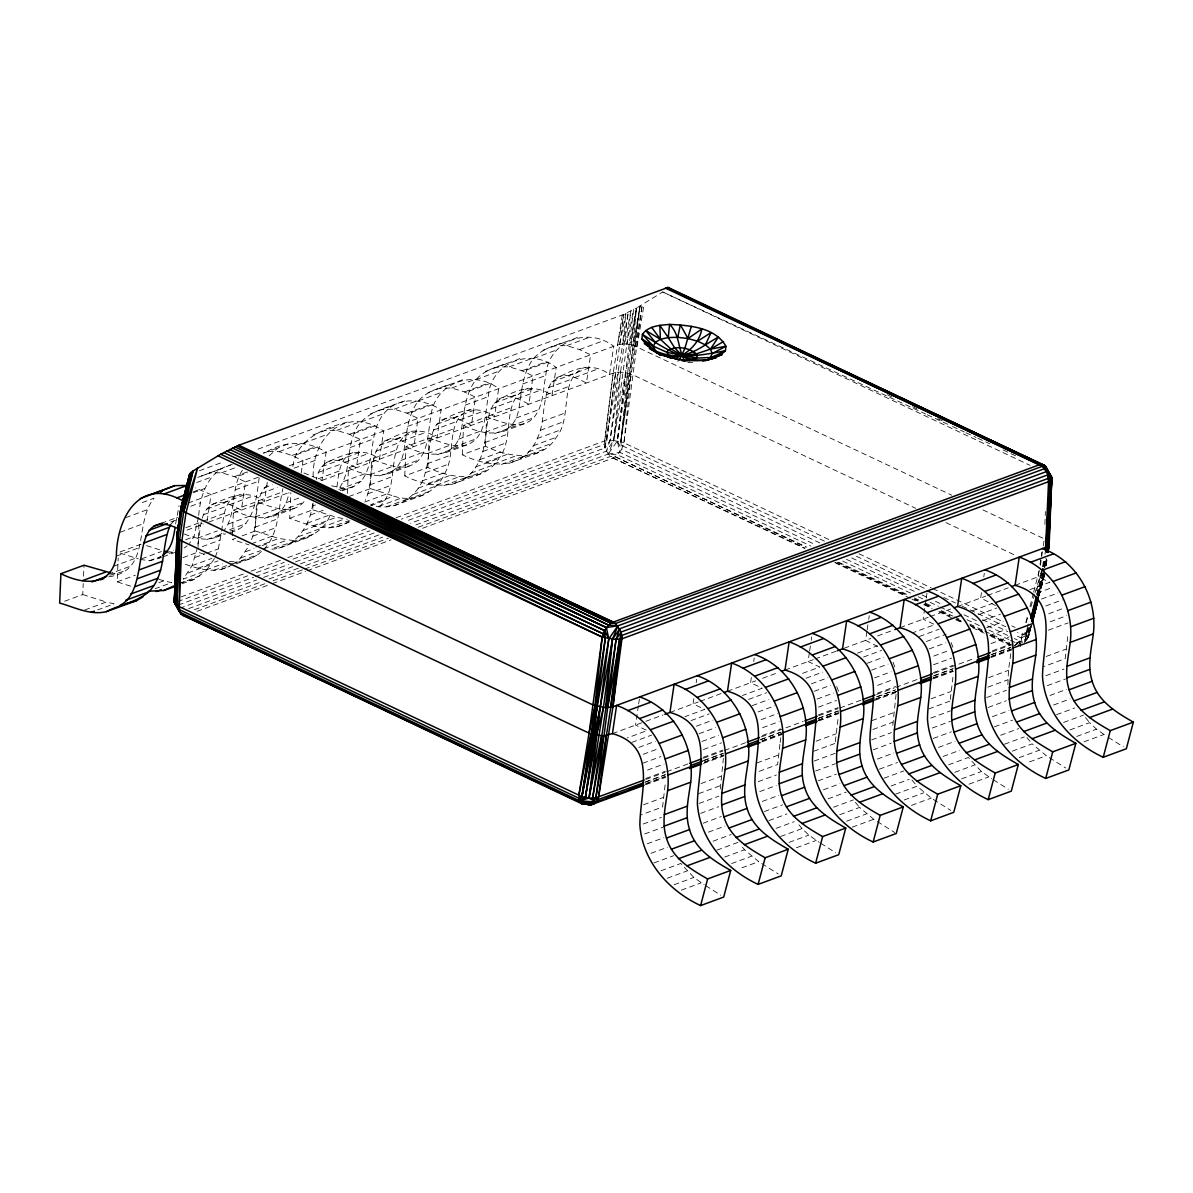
<?xml version="1.0" encoding="UTF-8"?>
<svg xmlns="http://www.w3.org/2000/svg" width="1193" height="1193" viewBox="0 0 1193 1193"><rect width="100%" height="100%" fill="white"/><g stroke="black" fill="none" stroke-linecap="round" stroke-linejoin="round"><path stroke-width="0.75" stroke-dasharray="5 3.75" d="M1044.874 524.309L1045.381 511.543M64.601 601.242L82.749 594.546L83.212 583.556M83.525 576.219L84.002 565.214M130.604 586.151L117.168 581.871L118.182 558.041M198.023 546.677L199.037 522.832L202.363 523.891M232.367 535.836L233.455 510.157L256.555 501.656C271.527 507.085 294.149 516.823 305.423 499.703M242.104 535.851L255.302 530.989L256.555 501.656M349.892 520.685C331.818 534.464 308.45 525.024 289.72 518.314L290.824 492.649M289.72 518.314L312.82 509.814L313.133 502.477M347.402 493.455L348.505 467.79L371.59 459.275C386.323 464.002 405.605 473.725 418.668 460.036C428.705 448.389 427.884 432.09 430.762 417.848C432.805 384.012 472.696 368.294 498.659 388.679L494.499 416.864C476.275 402.563 453.251 412.659 436.787 424.32C427.333 438.487 430.33 456.889 425.275 472.682C419.936 496.213 394.301 513.452 370.755 504.624L393.854 496.109C414.105 503.521 437.369 492.053 445.332 472.353C456.427 452.654 445.004 418.832 470.266 409.512M348.893 496.527L370.352 488.623L371.59 459.275M404.77 475.947L406.023 446.6L429.122 438.099C443.856 442.812 463.123 452.535 476.186 438.845C486.222 427.198 485.402 410.899 488.28 396.658C490.323 362.821 530.214 347.103 556.177 367.489L552.016 395.673C533.793 381.387 510.768 391.468 494.305 403.13C483.523 419.906 488.489 441.902 479.75 459.678C466.165 491.814 431.538 489.041 404.77 475.947L427.869 467.432C450.253 478.527 483.702 483.761 498.793 458.47C515.749 438.085 500.106 399.387 527.783 388.336M427.869 467.432L429.122 438.099M462.287 454.757L463.54 425.409L486.64 416.909C501.373 421.621 520.64 431.359 533.703 417.669C543.74 406.008 542.919 389.723 545.798 375.467C547.841 341.645 587.731 325.913 613.694 346.298L609.534 374.498C591.31 360.197 568.286 370.292 551.822 381.939C541.04 398.73 546.006 420.711 537.268 438.487C523.682 470.624 489.055 467.85 462.287 454.757L485.387 446.242C507.771 457.351 541.219 462.571 556.311 437.279C573.281 416.909 557.623 378.196 585.301 367.146M485.387 446.242L486.64 416.909M1020.611 646.651L1021.223 637.957L1023.519 631.41L1028.366 636.331L1025.249 641.402L1028.217 637.778L1031.393 625.49M665.097 784.934L662.592 806.945L641.148 814.849M720.244 789.02L723.376 758.375M779.894 744.343L777.627 764.564L757.838 771.856M835.279 741.807L838.172 717.798M892.796 725.463L896.197 693.029M950.314 699.426L952.953 677.206M1007.906 684.722L1008.458 670.332L1010.978 652.437M1067.735 636.63L1065.23 658.64L1043.786 666.544M422.576 528.26L613.142 458.067L617.72 454.906L621.642 449.358L620.822 441.828L633.021 345.195L636.466 308.107L662.726 291.987L925.589 414.001M824.512 541.204L623.044 446.122L620.822 441.828L627.607 373.066L636.466 308.107L622.269 314.982L255.272 450.164M415.895 524.905L608.221 454.071L613.664 440.605L620.569 372.156L628.219 312.387L604.97 447.912L608.221 454.071L613.142 458.067L804.544 548.407M828.777 539.49L623.939 442.827L631.142 374.125L642.237 304.797L623.939 442.827L621.642 449.358L819.755 542.875M289.243 465.807L617.348 344.956L622.627 344.002L625.863 313.476L619.734 344.33L604.97 447.912L405.65 521.311M396.136 517.732L604.18 441.097L613.664 440.605L625.55 372.648L633.632 309.643L626.877 344.076L613.664 440.605L606.327 451.163L410.511 523.295M622.269 314.982L613.187 373.155L604.24 444.467L604.97 447.912L610.1 440.441L620.569 372.156L626.012 372.723L632.931 374.87L915.627 508.293M625.55 372.648L617.318 441.082L619.823 452.356L814.58 544.276M635.302 345.94L640.044 306.094L633.021 345.195L951.76 495.199M624.729 343.972L626.877 344.076L630.843 311.09L624.729 343.972L622.627 344.002M620.569 372.156L618.466 372.186L610.1 440.441L606.327 451.163M613.664 440.605L620.822 441.828L629.188 373.484L640.044 306.094L620.822 441.828L623.939 442.827M606.864 440.605L615.573 372.514L618.466 372.186M1044.591 567.54L1045.694 558.846M1045.829 564.393L1046.559 558.876M615.573 372.514L613.187 373.155L604.24 444.467L401.43 519.179M619.734 344.33L623.879 314.356L617.348 344.956M780.147 742.553L781.4 733.606M1046.231 560.024L1045.217 567.048L1046.544 558.354M1046.082 565.452L1046.872 559.949M1044.397 566.064L1045.172 560.77M1046.052 565.78L1047.081 558.771L1046.007 565.914M207.164 521.028L211.072 494.603L195.19 487.892M267.277 482.226L264.428 501.612C247.771 488.041 228.37 497.168 211.429 504.952C198.53 513.78 200.946 531.631 197.725 544.962M301.188 473.069L303.007 460.737C291.003 454.801 276.895 448.18 263.474 453.042M303.932 472.965L321.946 480.421L326.107 452.236C307.824 440.262 285.41 440.769 266.71 451.789M638.404 705.719L635.541 725.09L647.173 730.593L627.384 737.885M638.658 703.959L639.448 698.666M693.834 698.621L693.058 703.915L704.69 709.403L684.901 716.695M696.175 682.769L696.697 679.249M751.351 677.445L750.576 682.724L762.208 688.212L742.419 695.504M753.693 661.578L754.215 658.059M809.391 652.735L808.093 661.533L819.74 667.036L799.936 674.328M809.659 650.96L810.957 642.162M811.225 640.402L811.732 636.868M866.923 631.544L865.611 640.358L880.3 647.799M867.177 629.785L868.474 620.971M868.743 619.212L869.265 615.692M925.992 599.781L923.128 619.167L934.775 624.655L913.331 632.558M926.26 598.021L927.036 592.742M981.436 592.697L980.661 597.976L995.335 605.433M983.778 576.83L984.3 573.311M1038.954 571.507L1038.178 576.801L1049.81 582.288L1030.006 589.581M1039.998 564.453L1041.042 557.414M1041.295 555.655L1041.817 552.12M1040.4 565.303L1042.995 547.676M1043.264 545.917L1044.307 538.878L982.048 509.486M1042.637 566.571L1043.428 561.277M1036.747 595.083L1042.861 568.405M1043.114 566.645L1043.905 561.351M1044.949 554.313L1045.456 550.778M1044.546 566.213L1045.59 559.159M627.607 373.066L617.318 441.082L608.221 454.071L617.72 454.906L810.793 546.021M620.822 441.828L631.142 374.125M108.846 576.771C151.794 570.761 133.377 523.593 154.001 498.242L139.149 503.714M175.61 523.921L179.054 505.832M198.426 517.24L193.997 536.656L189.493 543.426M198.709 515.406C200.245 494.305 209.118 469.431 232.277 464.465M215.247 557.101L218.289 548.914L221.361 532.898M221.644 531.109C223.568 517.911 223.926 498.092 240.181 494.26M242.477 470.131C230.1 488.146 237.362 513.333 223.911 530.751M259.179 477.901C256.227 499.211 254.243 529.409 227.177 533.182M251.499 539.504C259.343 521.669 252.215 496.929 268.947 483.776M263.742 549.466C279.401 533.196 278.044 509.083 282.89 488.623M313.177 476.693C312.163 436.444 346.194 405.143 383.624 431.046L379.463 459.23C362.806 445.66 343.405 454.787 326.464 462.586C320.693 466.403 317.547 472.801 316.324 479.452M307.197 523.235L330.282 514.72C321.171 539.892 292.031 540.235 271.318 549.183C295.387 548.392 310.97 524.771 312.76 502.581M336.948 486.968C338.588 474.143 339.662 455.458 355.231 451.893M404.845 400.908C386.1 408.289 361.986 411.988 354.067 433.521C346.537 451.67 350.951 473.875 338.051 489.726L361.136 481.226C376.556 461.706 367.608 432.805 384.071 413.494C398.328 395.629 423.694 398.85 441.142 409.855L436.981 438.055C418.758 423.754 395.733 433.849 379.255 445.511C368.697 461.751 373.424 483.046 365.326 500.404M378.777 507.085C402.578 487.415 382.953 442.916 412.748 430.703M462.362 379.732C447.658 386.547 429.719 388.083 418.489 400.818C407.559 414.91 406.768 433.253 403.995 450.164C399.282 481.092 371.083 479.034 348.505 467.79M519.88 358.541C505.176 365.356 487.236 366.892 476.007 379.628C465.076 393.72 464.286 412.077 461.512 428.973C456.8 459.916 428.6 457.844 406.023 446.6M577.397 337.351C562.693 344.18 544.754 345.702 533.539 358.452C522.594 372.529 521.803 390.886 519.03 407.782C514.317 438.726 486.118 436.653 463.54 425.409M1046.037 564.587L1046.872 559.174M1044.829 567.361L1046.261 558.458M637.092 346.686L644.175 303.604M626.877 344.076L629.725 344.449L636.466 308.107L626.012 372.723L617.318 441.082L621.642 449.358M1015.079 585.301L1041.817 575.458L1043.174 568.256M1043.517 566.466L1044.531 561.068M1018.464 645.875L1021.223 637.957L1027.591 634.721L1029.499 627.593M214.442 558.563L206.225 570.657L183.125 579.157L192.148 565.601L197.173 548.512L220.273 540.011M1029.798 628.279L1027.128 638.971L1011.246 644.846M1037.776 596.232L1043.696 574.489L1038.178 595.978M1031.02 625.684L1028.366 636.331L1026.472 639.209M1038.089 597.305L1044.725 570.686L1038.059 595.59M1029.425 627.488L1027.591 634.721L1022.625 634.706L1017.584 632.335M1037.642 595.009L1044.024 569.732M1022.625 634.706L1025.95 633.036L1028.232 624.043M1030.946 627.086L1028.217 637.778L1031.155 625.55M1038.7 596.768L1044.621 573.594M1025.831 622.478L1027.68 615.32M1029.991 606.387L1033.213 593.875M1033.675 592.086L1040.132 567.063M1024.265 642.609L1028.455 627.205M1038.581 596.783L1044.964 572.968M1039.118 595.62L1045.023 572.789L1039.014 595.739M1038.432 595.769L1044.084 574.176M1031.14 625.743L1028.366 636.331L1021.223 637.957L1014.512 634.78M1038.208 596.858L1044.218 574.057M1038.477 596.56L1043.681 577.129M1025.234 639.687L1028.605 627.429M1037.791 594.144L1043.1 574.862L1041.817 575.458M347.327 422.098C323.124 428.466 294.88 439.77 292.628 468.73L315.727 460.215M1025.95 633.036L1027.456 627.757M1037 594.353L1043.532 571.492M233.455 510.157C256.048 521.401 284.247 523.473 288.945 492.53M1026.144 622.657L1028.247 615.648M1030.856 606.879L1034.525 594.621M1035.047 592.861L1042.384 568.33L1035.986 593.488L1052.599 587.418M261.416 551.494L257.942 554.551L234.842 563.051L240.643 557.966L248.86 545.887M170.554 524.622L176.996 517.628M1015.034 645.443L1019.418 640.939L1014.378 638.568M181.918 583.809L193.922 579.544L206.225 570.657M269.036 455.875L278.476 447.658L289.81 443.289M1013.871 646.144L1017.301 643.489L1018.151 647.516M140.028 559.413L149.379 560.725L158.102 558.622L161.055 556.49M184.154 547.99L187.107 545.857M184.244 534.002C196.577 538.953 212.578 543.262 223.002 532.108M342.212 490.815L353.769 486.565L361.136 481.226M677.669 361.24L679.548 360.047M232.247 564.572C217.32 574.683 198.485 569.21 183.081 563.364M236.139 563.842L251.455 558.354L257.942 554.551M230.637 465.076L197.859 477.349L220.959 468.834M211.429 504.952C221.391 499.062 232.277 505.698 241.329 510.112L245.49 481.927L234.38 476.678L221.644 472.756L209.178 472.98M326.464 462.586C336.426 456.68 347.327 463.316 356.364 467.745L360.525 439.546L349.415 434.312L336.68 430.375L324.228 430.613M383.982 441.395C393.944 435.505 404.845 442.126 413.882 446.555L418.042 418.37L406.932 413.121L394.197 409.199L381.745 409.423M441.499 420.204C451.461 414.314 462.362 420.95 471.399 425.364L475.56 397.18L464.465 391.945L451.715 388.008L439.263 388.232M499.017 399.029C508.979 393.123 519.88 399.759 528.917 404.188L533.077 375.989L521.982 370.755L509.232 366.818L496.78 367.041M556.534 377.838C566.511 371.933 577.397 378.569 586.434 382.998L590.595 354.813L579.5 349.564L566.75 345.642L554.298 345.866M199.35 470.758L223.807 461.751M263.623 453.116L278.476 447.658M312.894 434.983L335.994 426.468M370.412 413.792L393.511 405.277M427.929 392.601L451.029 384.101M485.447 371.411L508.546 362.911M542.964 350.235L566.064 341.72M221.644 472.756L236.482 467.283M279.162 451.565L302.261 443.065M336.68 430.375L359.779 421.875M394.197 409.199L417.296 400.684M451.715 388.008L474.814 379.493M509.232 366.818L532.332 358.318M566.75 345.642L589.849 337.127M196.666 482.524L211.519 477.051M303.454 443.185L326.554 434.684M360.972 422.009L384.071 413.494M418.489 400.818L441.589 392.318M476.007 379.628L499.106 371.127M533.539 358.452L556.624 349.937M193.355 491.799L199.962 489.369M234.38 476.678L247.577 471.817M291.897 455.502L314.997 446.987M349.415 434.312L372.514 425.797M406.932 413.121L430.032 404.621M464.465 391.945L487.564 383.43M521.982 370.755L545.082 362.24M579.5 349.564L602.599 341.064M125.638 517.658L147.082 509.754M193.057 492.813L204.599 488.563M239.032 475.888L247.279 472.846M296.55 454.697L319.649 446.197M354.067 433.521L377.167 425.006M411.585 412.331L434.684 403.816M469.103 391.14L492.202 382.64M526.62 369.949L549.719 361.449M187.972 503.118L258.687 477.066M120.075 532.287L143.175 523.772M190.791 506.235L200.692 502.596M235.11 489.905L258.21 481.405M350.146 447.539L373.245 439.039M407.663 426.348L430.762 417.848M465.181 405.173L488.28 396.658M522.698 383.982L545.798 375.467M161.219 523.354L177.712 517.27M170.748 522.027L177.339 519.596M223.315 502.656L246.414 494.156M338.35 460.289L361.449 451.774M395.867 439.099L418.967 430.598M453.4 417.908L476.484 409.408M510.917 396.732L534.017 388.217M568.435 375.541L591.534 367.026M206.702 509.068L229.802 500.553M264.22 487.877L272.466 484.835M321.737 466.687L344.837 458.187M379.255 445.511L402.354 436.996M436.787 424.32L459.872 415.805M494.305 403.13L517.404 394.629M551.822 381.939L574.922 373.439M229.682 504.624L252.782 496.109M344.717 462.258L367.817 453.743M402.25 441.067L425.349 432.552M459.767 419.876L482.867 411.376M517.285 398.686L540.384 390.186M574.802 377.51L597.902 368.995M203.242 514.824L226.342 506.309M260.76 493.634L277.268 487.549M318.292 472.443L341.392 463.943M375.81 451.252L398.909 442.752M433.327 430.076L456.427 421.561M490.845 408.886L513.944 400.386M548.362 387.695L571.462 379.195M120.075 551.927L141.52 544.023M185.84 527.694L199.037 522.832M202.944 521.222L224.388 513.318M258.806 500.642L281.906 492.142M317.979 478.855L339.423 470.952M373.841 458.276L396.941 449.761M431.374 437.085L454.458 428.585M488.891 415.895L511.991 407.395M546.409 394.719L569.508 386.204M116.392 556.087L139.492 547.587M187.107 530.08L203.6 524.01M208.626 522.161L290.242 492.098M321.946 480.421L613.187 373.155M113.38 566.347L136.479 557.832M185.75 539.698L193.997 536.656M228.43 523.981L251.514 515.465M285.947 502.79L299.145 497.928M343.465 481.599L366.564 473.099M400.982 460.423L424.082 451.908M458.5 439.233L481.599 430.718M516.017 418.042L539.117 409.542M141.669 558.801L161.473 551.509M197.546 538.237L217.335 530.945M255.063 517.046L278.163 508.531M370.098 474.665L393.198 466.165M427.616 453.489L450.715 444.974M485.133 432.298L508.233 423.798M107.967 574.474L131.066 565.974M165.484 553.298L173.731 550.256M229.608 529.677L246.101 523.593M280.519 510.917L303.618 502.417M395.569 468.551L418.668 460.036M453.086 447.36L476.186 438.845M510.604 426.169L533.703 417.669M110.01 575.22L123.684 571.298M149.379 560.725L160.936 556.475M169.182 553.433L172.478 552.225L169.361 551.777M206.896 539.534L223.404 533.465M264.414 518.359L287.513 509.843M340.094 490.487L353.769 486.565M379.463 475.977L402.563 467.477M436.981 454.801L460.08 446.286M494.499 433.611L517.598 425.096M158.102 558.622L161.413 557.414M163.053 556.803L174.61 552.553M215.635 537.446L225.522 533.793M273.152 516.256L296.252 507.741M388.187 473.875L411.287 465.374M445.705 452.699L468.804 444.184M503.222 431.508L526.322 423.008M254.691 527.336L277.79 518.821M312.208 506.145L315.504 504.922M369.726 484.954L392.825 476.454M427.243 463.764L450.343 455.264M484.761 442.588L507.86 434.073M542.278 421.397L565.378 412.897M117.168 581.871L135.316 575.19M182.932 557.653L197.784 552.18L204.51 554.327M235.513 538.282L232.203 539.504L249.009 544.858M195.19 557.414L205.092 553.776M206.747 553.164L218.289 548.914M252.722 536.239L275.807 527.724M310.24 515.048L325.078 509.575M367.757 493.857L390.857 485.357M425.275 472.682L448.374 464.166M482.792 451.491L505.892 442.976M540.31 430.3L563.409 421.8M192.148 565.601L211.951 558.309M251.32 543.814L272.765 535.911M364.715 502.044L387.814 493.544M422.233 480.868L445.332 472.353M479.75 459.678L502.849 451.163M537.268 438.487L560.367 429.987M84.807 609.951L106.266 602.047L114.11 603.852L97.617 609.921M158.833 582.676L163.784 580.857L171.628 582.661L155.135 588.731M198.202 568.181L218.006 560.889M255.72 546.99L278.819 538.49L294.417 540.668M313.237 525.8L336.337 517.3L347.297 519.253M428.287 483.433L451.372 474.933M485.805 462.243L508.904 453.743M188.106 572.908L211.206 564.393M245.624 551.718L253.87 548.676M262.117 545.633L268.723 543.203M303.141 530.527L326.241 522.027M370.561 505.698L383.758 500.836M418.176 488.161L441.276 479.646M475.694 466.97L498.793 458.47M533.211 445.779L556.311 437.279M206.061 569.986L222.554 563.901M263.578 548.795L286.678 540.28M321.096 527.604L344.195 519.104M378.613 506.429L401.713 497.913M436.131 485.238L459.23 476.723M493.648 464.047L516.748 455.547M240.643 557.966L260.447 550.674M298.161 536.79L321.26 528.275M413.196 494.409L436.295 485.909M470.728 473.233L493.813 464.718M528.245 452.043L551.345 443.528M213.801 570.358L228.653 564.885M230.294 564.289L251.455 558.354M328.836 527.992L348.639 520.7M386.353 506.801L409.453 498.301M443.885 485.611L466.97 477.111M501.403 464.435L524.502 455.92M178.98 583.631L200.424 575.727M292.36 541.876L315.459 533.36M407.409 499.494L430.509 490.994M464.927 478.304L488.026 469.803M522.445 457.128L545.544 448.613M221.287 569.315L229.533 566.272M278.804 548.124L308.972 537.163M336.322 526.948L351.174 521.475M393.839 505.757L424.007 494.797M451.357 484.567L481.525 473.606M508.889 463.391L539.042 452.43M181.082 596.932L244.028 573.758M251.022 571.179L280.743 560.233M287.737 557.653L366.415 528.678M177.638 601.6L247.577 575.846M256.316 572.625L284.292 562.321M293.031 559.099L369.964 530.766M178.368 605.03L253.542 577.337M255.302 576.696L288.512 564.468M295.506 561.888L374.184 532.913M179.725 608.296L256.644 579.962M263.638 577.397L293.374 566.436M300.368 563.871L379.031 534.882M188.613 608.624L262.042 581.573M269.036 578.993L298.757 568.047M305.751 565.482L382.685 537.148M194.429 609.683L266.114 583.288M273.108 580.708L302.828 569.762M304.573 569.106L388.5 538.207M418.221 527.261L610.548 456.412L615.439 456.844L806.841 547.184M197.039 611.338L270.468 584.287M272.213 583.645L305.438 571.417M307.183 570.761L391.095 539.862M612.441 733.606L644.145 721.929M645.86 721.288L663.069 714.95M669.959 712.415L698.218 702.006M699.948 701.38L722.317 693.133M727.476 691.239L755.736 680.83M762.625 678.295L778.119 672.584M784.994 670.048L813.253 659.64M814.983 658.998L837.352 650.767M844.167 648.246L870.786 638.449M877.66 635.914L893.154 630.217M900.044 627.667L928.303 617.258M930.018 616.632L950.672 609.026M957.561 606.491L985.821 596.082M987.536 595.441L1008.189 587.836M857.454 653.138L877.258 645.845M972.489 610.771L992.293 603.479M631.813 742.404L651.617 735.112M690.986 720.602L709.134 713.921M748.503 699.426L766.652 692.73M806.021 678.235L822.514 672.166M863.538 657.045L881.687 650.364M919.4 636.466L939.204 629.173M978.573 614.678L996.722 607.998M638.851 747.385L655.345 741.315M696.369 726.209L712.862 720.125M752.231 705.63L768.739 699.545M811.404 683.828L827.897 677.758M867.266 663.248L883.774 657.179M926.439 641.461L946.243 634.169M982.316 620.882L1000.465 614.201M1041.474 599.08L1057.982 593.01M643.176 754.289L658.014 748.816M699.038 733.71L715.532 727.626M758.211 711.908L774.704 705.838M814.073 691.344L830.582 685.259M871.591 670.153L888.099 664.069M929.123 648.962L945.617 642.893M986.641 627.772L1003.134 621.702M1045.799 605.984L1062.307 599.9M642.833 763.237L660.982 756.556M702.006 741.449L718.514 735.365M761.179 719.647L777.672 713.578M817.041 699.068L833.549 692.999M874.573 677.892L891.067 671.808M933.731 656.09L948.584 650.617M989.608 635.511L1006.102 629.442M1048.781 613.724L1063.619 608.251M647.56 770.081L664.054 763.997M703.423 749.502L721.571 742.821M762.595 727.7L779.089 721.631M818.458 707.121L836.606 700.44M877.63 685.334L892.483 679.861M933.508 664.755L951.656 658.074M991.025 643.564L1009.174 636.883M1050.198 621.777L1066.691 615.692M645.667 778.507L665.47 771.215M703.199 757.331L722.988 750.039M762.357 735.529L780.505 728.848M818.234 714.95L838.023 707.658M877.407 693.163L895.555 686.482M933.269 672.584L953.073 665.291M992.442 650.781L1008.935 644.712M1048.304 630.202L1068.108 622.91M645.831 779.432L665.068 772.348M666.812 771.707L687.794 763.982M703.527 758.181L722.764 751.098M724.509 750.457L745.491 742.732M761.223 736.931L803.187 721.467M818.92 715.681L838.157 708.597M839.902 707.956L860.884 700.216M876.616 694.43L894.109 687.988M895.854 687.347L918.58 678.966M934.313 673.18L974.532 658.357M992.009 651.93L1009.502 645.488M645.577 781.892L664.799 774.809M703.274 760.642L722.496 753.558M760.97 739.392L780.192 732.308M818.666 718.141L837.889 711.058M876.363 696.891L895.585 689.808M934.059 675.641L953.282 668.557M991.756 654.39L1010.978 647.307M644.861 782.354L665.843 774.63M704.317 760.463L723.54 753.38M760.254 739.854L781.236 732.129M817.951 718.604L838.933 710.879M877.407 696.712L894.884 690.27M933.344 676.103L952.581 669.019M991.04 654.853L1010.277 647.769M646.561 783.398L665.783 776.315M704.258 762.148L723.48 755.065M761.954 740.898L781.176 733.814M817.906 720.289L838.873 712.564M875.602 699.038L896.569 691.314M933.284 677.788L952.521 670.705M990.98 656.538L1013.722 648.172M645.04 784.084L664.277 777.001M704.481 762.193L723.719 755.109M762.178 740.942L781.415 733.859M818.13 720.333L837.367 713.25M875.826 699.083L896.808 691.358M933.522 677.833L952.76 670.749M991.219 656.582L1010.456 649.499M645.741 784.681L665.694 777.389M703.438 763.431L723.39 756.138M761.85 741.971L782.116 734.456M818.83 720.93L838.768 713.623M874.782 700.321L896.465 692.372M933.194 678.862L953.461 671.346M990.891 657.597L1011.858 649.872M643.534 804.753L663.338 797.461M701.052 783.562L720.855 776.27M756.929 762.983L778.373 755.08M816.101 741.196L835.89 733.904M871.964 720.617L893.408 712.713M931.136 698.815L950.94 691.522M988.654 677.639L1008.458 670.332M1046.172 656.448L1065.975 649.156M698.666 793.658L720.11 785.755M813.701 751.277L835.16 743.388M872.873 729.49L892.677 722.197M928.736 708.91L950.195 701.007M987.908 687.123L1007.712 679.831M643.176 824.035L661.325 817.354M699.053 803.456L718.857 796.163M758.226 781.669L776.375 774.988M814.088 761.089L835.532 753.186M871.606 739.899L891.41 732.606M930.779 718.111L950.582 710.819M986.656 697.532L1006.445 690.24M1045.814 675.73L1063.962 669.049M644.697 833.967L662.846 827.271M700.559 813.387L718.708 806.692M759.732 791.585L776.225 785.516M815.594 771.006L835.398 763.714M873.127 749.83L891.275 743.135M932.285 728.028L950.433 721.347M988.162 707.449L1006.31 700.768M1047.335 685.662L1065.483 678.966M647.292 843.794L663.785 837.71M703.169 823.215L721.318 816.534M762.327 801.413L778.835 795.343M818.204 780.833L836.353 774.153M877.377 759.046L893.87 752.977M933.239 738.467L951.388 731.786M992.412 716.68L1008.905 710.596M1049.929 695.489L1066.423 689.405M650.931 853.323L667.424 847.254M708.448 832.147L724.956 826.063M764.325 811.568L782.474 804.872M823.483 789.766L839.991 783.697M879.36 769.187L897.509 762.506M938.533 747.4L955.026 741.315M994.395 726.82L1012.544 720.14M1053.568 705.018L1070.061 698.949M653.883 862.986L673.687 855.694M713.056 841.184L731.205 834.504M768.918 820.605L787.067 813.924M828.091 798.818L846.24 792.137M883.953 778.239L903.757 770.946M943.126 756.437L959.619 750.367M1000.644 735.261L1018.792 728.565M1056.521 714.682L1074.669 707.986M660.997 870.741L680.8 863.449L693.864 877.466L704.183 884.729M716.874 850.162L738.318 842.258M776.032 828.374L794.18 821.679M833.549 807.184L853.353 799.892M891.082 785.993L909.23 779.312M948.599 764.802L968.388 757.51L981.451 771.543L991.786 778.79M1004.461 744.223L1024.265 736.931M1063.634 722.436L1083.438 715.144M667.215 878.257L687.019 870.965M724.733 857.066L744.536 849.774L758.703 861.644L738.899 868.936M780.61 836.487L802.054 828.583L808.899 835.1L819.218 842.347M839.768 814.7L859.571 807.407L873.738 819.263L894.765 832.55M895.645 794.12L917.089 786.217L931.256 798.087L950.776 810.42M954.818 772.318L974.606 765.026M1012.335 751.143L1032.124 743.85L1046.306 755.706L1026.502 762.998M1069.853 729.952L1089.656 722.66L1096.501 729.162L1106.821 736.424M674.06 884.759L693.864 877.466M731.577 863.568L751.381 856.276M789.095 842.392L808.899 835.1M846.612 821.202L866.416 813.909M904.13 800.011L923.934 792.719M961.662 778.835L981.451 771.543M1019.18 757.644L1038.969 750.352M1076.697 736.454L1096.501 729.162M681.382 890.127L701.186 882.835M796.432 847.746L816.221 840.454M852.294 827.167L873.738 819.263M911.467 805.379L931.256 798.087M968.984 784.189L988.788 776.897M1084.019 741.822L1103.823 734.53M193.922 579.544L179.382 583.034M229.995 531.034L238.734 528.931M608.221 454.071L619.823 452.356M687.869 362.493L692.656 362.374M229.145 561.471L236.9 561.858M345.031 488.653L329.029 485.238M111.844 572.968L114.96 573.401M629.725 344.449L633.021 345.195M370.352 488.623L393.854 496.109M312.82 509.814L336.337 517.3M255.302 530.989L278.819 538.49M146.5 545.619L163.113 550.912M120.075 553.06L138.358 558.891M158.744 579.246L163.784 580.857M82.749 594.546L106.266 602.047M927.274 414.791L950.851 425.737M952.536 426.527L964.332 432M966.017 432.776L976.128 437.473M977.813 438.249L989.608 443.721M1003.089 449.985L1018.255 457.023M613.142 458.067L805.096 548.154M835.398 562.38L906.113 595.575M914.539 599.527L917.894 601.108M924.635 604.269L931.375 607.431M939.786 611.383L949.896 616.125M956.622 619.271L961.677 621.642M970.103 625.594L983.569 631.917M990.309 635.079L1012.186 645.353L990.339 634.959M662.726 291.987L1030.021 465.345M945.915 522.594L1014.9 555.148M858.99 553.761L931.181 587.836M932.866 588.626L1003.373 621.911M1011.768 625.863L1015.139 627.458M856.41 556.266L925.246 588.745M943.723 597.469L955.474 603.017M962.184 606.193L1005.833 626.787M851.653 557.921L920.489 590.416M982.614 619.734L1007.802 631.619M846.478 559.323L915.314 591.817M922.04 594.979L928.75 598.155M935.476 601.332L940.502 603.703M964.004 614.798L977.44 621.135M987.521 625.893L1007.667 635.392M842.69 561.083L911.541 593.577M918.252 596.739L923.293 599.11M930.003 602.286L938.399 606.253M940.069 607.043L955.19 614.171M966.941 619.719L982.048 626.847M988.758 630.023L1008.905 639.523M1010.59 640.328L1017.301 643.489M838.739 562.231L907.575 594.725M914.3 597.887L919.326 600.273M926.051 603.434L932.762 606.611M941.158 610.577L952.909 616.125M954.594 616.915L959.619 619.286M969.7 624.043L983.136 630.381M984.807 631.172L1009.994 643.057M834.757 562.664L910.319 598.319M911.989 599.125L915.344 600.705M923.74 604.672L932.136 608.624M938.861 611.8L953.968 618.928M955.653 619.719L962.363 622.895M972.429 627.652L984.195 633.185M990.906 636.361L1012.723 646.666M887.473 394.794L892.498 397.18M912.645 406.724L917.671 409.11M937.817 418.654L942.858 421.04M615.439 456.844L805.409 547.11M837.352 562.276L906.277 595.024M914.688 599.02L918.043 600.616M924.769 603.807L931.494 607.013M941.59 611.8L949.986 615.797M956.711 618.988L961.752 621.389M970.163 625.386L983.614 631.768M1108.327 737.378L1123.329 746.863M1049.303 757.615L1065.811 768.053M993.292 779.745L1008.294 789.229M820.724 843.302L835.741 852.786M761.701 863.538L778.224 873.977M705.689 885.668L720.706 895.168M1085.511 717.649L1089.656 722.66M1026.949 737.587L1032.124 743.85M911.914 779.954L917.089 786.217M855.426 802.397L859.571 807.407M798.937 824.825L802.054 828.583M742.464 847.269L744.536 849.774M951.164 642.609L953.535 648.798M893.05 662.249L895.421 668.438M836.711 686.527L838.5 691.179M1019.418 640.939L1020.313 645.234M1021.223 637.957L1022.684 644.981M1029.887 628.219L1027.128 638.971L1029.962 628.174"/><path stroke-width="1.5" d="M238.839 445.243L615.603 623.492L621.165 632.007L621.956 638.807L612.963 706.763L598.632 796.82C597.887 802.576 591.474 806.692 586.121 803.799L582.02 803.828L180.874 614.037L179.233 609.578L179.591 539.773L183.767 511.573L193.057 470.952L220.72 454.22L238.839 445.243L668.08 287.424L1045.262 465.866L1051.823 477.483L1048.11 551.777M643.996 785.337L591.549 804.649L582.02 803.828L579.38 800.712L578.859 795.209L589.044 733.218L602.197 637.077L604.508 630.545L610.697 623.059L1039.595 464.703L1041.787 464.271L1045.262 465.866L1051.048 475.947L1049.348 474.516M218.051 455.786L602.197 637.077L616.05 639.463L621.956 638.807L1048.558 481.689L1051.659 479.019L1044.516 468.7L1045.262 465.866L666.484 287.752L1042.205 466.359L1051.823 477.483L1047.499 551.255L1048.886 542.502L1049.139 544.769L1045.978 547.259L612.963 706.763L605.567 707.747L593.204 705.033L183.767 511.573L182.111 510.172L193.057 470.952L190.761 472.622L182.111 510.172L177.951 538.371L176.788 605.388L179.785 612.113L579.38 800.712L594.01 803.784L580.454 802.621L591.549 804.649L582.02 803.828M612.441 733.606C657.85 746.46 640.03 791.451 639.88 825.258C642.565 861.346 668.662 890.768 700.604 905.576L723.704 897.061L730.712 870.443L707.613 878.943C690.672 869.265 672.211 858.095 666.469 838.082C661.384 822.544 665.53 806.364 667.603 790.705C671.987 755.065 651.095 717.396 616.602 705.421L612.441 733.606L603.509 735.917L590.833 733.963L181.843 541.025L177.951 538.371L177.011 535.135L181.112 507.114L190.761 472.622L181.411 509.217L182.111 510.172M730.712 870.443C713.772 860.75 695.31 849.595 689.569 829.567C684.484 814.044 688.629 797.849 690.702 782.19C695.087 746.55 674.194 708.896 639.702 696.906M669.959 712.415C715.368 725.269 697.547 770.26 697.398 804.067C700.097 840.17 726.194 869.578 758.122 884.386L781.221 875.871L788.23 849.252L765.131 857.767C748.19 848.074 729.728 836.919 723.987 816.892C718.902 801.353 723.062 785.173 725.12 769.515C729.505 733.874 708.612 696.205 674.12 684.23L669.959 712.415L664.799 714.324M788.23 849.252C771.289 839.574 752.828 828.404 747.086 808.377C742.001 792.853 746.147 776.658 748.22 761C752.604 725.359 731.712 687.705 697.219 675.715M727.476 691.239C772.885 704.079 755.065 749.085 754.915 782.876C757.615 818.98 783.712 848.402 815.639 863.195L838.739 854.695L845.748 828.061L822.648 836.576C805.722 826.883 787.246 815.729 781.519 795.701C776.419 780.177 780.58 763.982 782.638 748.324C787.022 712.683 766.13 675.029 731.637 663.04L727.476 691.239L724.032 692.507M845.748 828.061C828.807 818.383 810.345 807.229 804.619 787.201C799.519 771.662 803.679 755.482 805.737 739.824C810.122 704.183 789.229 666.514 754.737 654.539M784.994 670.048C830.403 682.903 812.582 727.894 812.448 761.701C815.132 797.789 841.229 827.211 873.157 842.004L896.256 833.504L903.28 806.886L880.18 815.386C863.24 805.707 844.763 794.538 839.037 774.511C833.937 758.987 838.097 742.792 840.155 727.148C844.54 691.493 823.647 653.839 789.155 641.849L784.994 670.048L781.549 671.316M903.28 806.886C886.339 797.192 867.863 786.038 862.136 766.01C857.036 750.486 861.197 734.291 863.255 718.633C867.639 682.992 846.747 645.324 812.254 633.349M842.512 648.858C887.92 661.712 870.1 706.703 869.965 740.51C872.65 776.598 898.747 806.021 930.674 820.829L953.774 812.314L960.797 785.695L937.698 794.21C920.757 784.517 902.281 773.362 896.554 753.335C891.454 737.796 895.615 721.616 897.673 705.958C902.057 670.317 881.18 632.648 846.687 620.673L842.512 648.858L837.352 650.767M960.797 785.695C943.857 776.017 925.38 764.847 919.654 744.82C914.554 729.296 918.714 713.101 920.772 697.443C925.157 661.802 904.264 624.148 869.772 612.158M900.044 627.667C945.438 640.522 927.617 685.528 927.483 719.319C930.167 755.423 956.264 784.83 988.207 799.638L1011.306 791.138L1018.315 764.504L995.216 773.019C978.275 763.326 959.798 752.172 954.072 732.144C948.972 716.62 953.132 700.425 955.19 684.767C959.59 649.126 938.697 611.472 904.205 599.482L900.044 627.667L894.869 629.576M1018.315 764.504C1001.374 754.826 982.898 743.657 977.171 723.644C972.071 708.105 976.232 691.925 978.29 676.267C982.674 640.611 961.797 602.957 927.304 590.982M957.561 606.491C1002.955 619.331 985.135 664.337 985 698.144C987.685 734.232 1013.782 763.654 1045.724 778.447L1068.824 769.947L1075.832 743.328L1052.733 751.829C1035.792 742.15 1017.316 730.981 1011.589 710.953C1006.504 695.43 1010.65 679.235 1012.708 663.576C1017.107 627.936 996.215 590.281 961.722 578.292L957.561 606.491L954.117 607.759M1075.832 743.328C1058.892 733.635 1040.415 722.481 1034.689 702.453C1029.589 686.914 1033.749 670.734 1035.807 655.076C1040.207 619.435 1019.314 581.766 984.821 569.792M1015.079 585.301C1060.473 598.155 1042.652 643.146 1042.518 676.953C1045.202 713.041 1071.299 742.464 1103.242 757.272L1126.341 748.757L1133.35 722.138L1110.251 730.638C1093.31 720.96 1074.833 709.805 1069.107 689.778C1064.022 674.239 1068.167 658.059 1070.24 642.401C1074.625 606.76 1053.732 569.091 1019.24 557.116L1015.079 585.301L1011.634 586.568M1133.35 722.138C1116.409 712.445 1097.933 701.29 1092.206 681.263C1087.121 665.739 1091.267 649.544 1093.325 633.886C1097.724 598.245 1076.832 560.591 1042.339 548.601M583.944 804.216L180.874 614.037L175.103 603.956L177.25 537.417L182.052 505.728M1049.244 531.407L1049.84 512.915M1050.437 494.424L1050.869 481.495L1050.407 490.517M176.937 561.232L177.19 553.94M1047.529 551.509L1050.541 480.451L1046.41 471.608L619.808 628.741L612.471 639.299L600.168 707.181L581.901 796.596L578.829 798.177L179.233 609.578L174.312 602.435L177.011 535.135L181.172 506.936L189.821 473.546L181.068 508.293L176.907 536.477L181.933 505.847L181.425 509.351M1046.589 551.897L1049.646 481.092L1047.767 474.874L621.165 632.007L616.05 639.463L592.608 798.236L596.082 802.114L643.295 784.726M644.086 780.073L595.874 797.804L589.029 798.162L581.901 796.596L179.263 606.611L181.843 541.025L186.004 512.841L197.546 468.103L183.767 511.573M1045.456 550.778L1048.558 481.689L1047.767 474.874L1051.659 479.019M174.774 595.307L174.312 602.435L177.011 535.135L181.515 506.309L189.791 473.919L191.208 473.725M181.411 509.217L181.112 507.114M1046.41 471.608L1051.823 477.483L1049.139 544.769L1048.006 551.971M110.278 572.744L84.002 565.214L60.903 573.714L59.65 603.061C74.741 607.237 90.146 615.558 106.252 611.681C120.09 604.553 136.867 602.167 148.707 591.832C166.826 573.908 160.861 545.962 170.554 524.622M179.591 539.773L176.788 605.388L179.263 606.611M179.785 612.113L175.103 603.956L177.951 538.371M1049.229 517.851L1049.452 512.394M174.312 602.435L177.25 537.417M1049.229 535.061L1051.823 477.483M1046.47 551.971L1050.541 480.451M174.953 591.594L175.997 571.119M176.475 561.828L177.131 548.795M1045.978 547.259L1049.646 481.092L1048.498 478.304L621.896 635.437L606.402 735.589L598.632 796.82M605.567 707.747L612.471 639.299L617.914 625.833L1044.516 468.7L1051.048 475.947M689.688 360.554L682.023 355.365L674.701 347.909L668.214 337.559L669.586 324.407C689.181 325.331 715.293 327.3 725.911 346.268L725.404 350.757C700.932 374.259 665.291 348.311 642.416 334.413C648.336 325.764 660.087 325.227 669.586 324.407C679.98 334.353 677.713 349.146 684.767 360.689L689.688 360.554L696.309 358.124L710.402 357.468L722.078 354.694L705.287 360.495L725.404 350.757C700.082 355.454 658.596 364.327 641.909 338.901L642.416 334.413L653.466 346.268L655.211 350.638L660.296 354.932L649.32 348.311L661.608 355.171M591.907 734.351L602.197 637.077L220.72 454.22L603.106 633.781L605.313 638.076L596.947 706.42L593.115 734.709L581.901 796.596L605.313 638.076L604.508 630.545L226.67 450.954L606.312 627.548L617.914 625.833L608.818 638.837L581.901 796.596L596.947 706.42L594.368 735.037L585.375 797.595L579.38 800.712L596.082 802.114L589.029 798.162L579.38 800.712M612.963 706.763L621.165 632.007L607.669 707.717L595.874 797.804L597.663 799.742L643.116 782.996M601.406 735.947L589.029 798.162L608.818 638.837L606.312 627.548L232.426 448.046L608.415 625.013L617.914 625.833M607.669 707.717L616.05 639.463L619.808 628.741M610.562 707.389L619.271 639.299M178.458 530.348L177.011 535.135M178.861 526.56L181.515 506.309M589.029 798.162L603.434 707.628L612.471 639.299M178.905 526.903L179.651 521.639M180.158 518.135L180.665 514.615M1047.916 552.598L1049.244 543.426L1047.931 552.24M600.168 707.181L585.375 797.595L578.829 798.177M119.807 605.433C153.778 588.999 125.533 503.386 178.816 528.946M175.043 527.574C173.626 537.64 171.419 549.272 162.531 555.431M179.025 526.784L179.606 523.235M1047.394 551.33L1048.244 545.991M595.874 797.804L606.402 735.589M603.509 735.917L592.608 798.236L597.663 799.742M585.375 797.595L596.425 735.455L603.434 707.628M1046.231 552.076L1047.245 546.677M578.859 795.209L590.833 733.963M677.907 359.6L670.645 356.811L668.05 354.619L667.155 352.382L668.065 350.354C676.699 345.508 688.898 347.625 696.339 353.859L697.234 356.096L696.309 358.124L667.155 352.382L653.466 346.268L655.255 342.331L660.385 339.304L668.214 337.559L677.803 337.306L680.338 324.75L688.003 338.558L697.577 341.198L705.376 344.866L710.446 349.161L712.206 353.531L710.402 357.468M589.044 733.218L594.979 705.764M1031.572 621.165L1037.328 598.021M1032.348 620.36L1036.762 602.629M182.887 503.67L184.199 498.42M187.704 484.433L185.079 494.916L176.862 497.869C136.181 479.601 116.526 522.042 116.392 556.087C111.695 587.031 83.48 584.958 60.903 573.714M188.583 480.928L190.328 473.934L182.395 504.072M1037.791 600.333L1032.318 621.732L1037.985 599.975M1030.767 618.272L1036.285 596.858M1031.736 621.061L1037.716 597.768M1032.303 621.971L1038.208 599.14M182.514 503.968L190.328 473.934M1031.841 620.971L1037.97 597.574M1032.527 620.449L1037.627 601.033M700.604 905.576L707.613 878.943M758.122 884.386L765.131 857.767M815.639 863.195L822.648 836.576M873.157 842.004L880.18 815.386M930.674 820.829L937.698 794.21M1031.751 621.419L1037.746 598.618M988.207 799.638L995.216 773.019M1045.724 778.447L1052.733 751.829M1103.242 757.272L1110.251 730.638M1031.856 621.299L1037.999 598.334M181.068 508.293L190.761 472.622M691.329 326.315L684.842 348.431L679.548 360.047M1031.02 618.66L1036.821 597.648M674.641 358.705C687.72 353.754 699.337 343.226 701.827 328.985L688.003 338.558L677.803 337.306M662.011 355.246C677.057 359.272 692.879 353.188 705.376 344.866L711.088 332.579L697.577 341.198M667.826 288.363L668.08 287.424M160.742 492.381L163.441 490.025L174.76 485.655L187.226 485.432L164.127 493.932M705.376 344.866L718.499 336.858L710.446 349.161L696.339 353.859L682.023 355.365L670.69 348.803L660.385 339.304L651.691 327.374M106.252 611.681L136.405 600.72L142.906 596.918M176.027 585.002L163.769 590.505L148.528 591.161M723.554 341.526L710.446 349.161L725.911 346.268L712.206 353.531M151.66 494.17L174.76 485.655M140.342 498.54L163.441 490.025M153.897 526.143L162.159 523.101M149.185 530.244L167.333 523.563M145.725 536L168.824 527.5M143.771 543.024L166.871 534.509M82.496 580.603L105.595 572.088M91.861 581.916L106.714 576.443M100.585 579.813L103.895 578.59M139.656 569.702L162.755 561.187M137.672 578.605L160.772 570.105M134.63 586.792L157.73 578.292M130.574 594.084L153.673 585.584M91.011 612.352L94.322 611.144M125.608 600.347L148.707 591.832M156.283 591.549L161.234 589.73M163.769 590.505L175.774 586.225M627.712 710.655L650.811 702.155M685.229 689.465L708.329 680.964M742.747 668.289L765.846 659.774M800.264 647.098L823.364 638.583M857.782 625.907L880.881 617.407M915.299 604.732L938.399 596.217M972.817 583.541L995.916 575.026M1030.349 562.35L1053.434 553.85M639.88 718.484L662.965 709.969M697.398 697.294L720.497 688.779M754.915 676.103L778.015 667.603M812.433 654.927L835.532 646.412M869.951 633.737L893.05 625.221M927.468 612.546L950.567 604.046M984.986 591.355L1008.085 582.855M1042.503 570.179L1065.603 561.664M650.647 729.669L673.747 721.154M708.165 708.478L731.264 699.978M765.682 687.302L788.782 678.787M823.2 666.112L846.299 657.597M880.717 644.921L903.817 636.421M938.235 623.73L961.334 615.23M995.767 602.554L1018.852 594.039M1053.285 581.364L1076.384 572.849M659.297 743.463L682.396 734.963M716.814 722.272L739.914 713.772M774.332 701.096L797.431 692.581M831.849 679.906L854.949 671.405M889.367 658.715L912.466 650.215M946.884 637.539L969.984 629.024M1004.402 616.349L1027.501 607.834M1061.919 595.158L1085.019 586.658M665.232 758.942L688.331 750.427M722.749 737.751L745.849 729.251M780.267 716.561L803.366 708.06M837.784 695.385L860.884 686.87M895.302 674.194L918.401 665.694M952.834 653.003L975.934 644.503M1010.352 631.828L1033.451 623.313M1067.869 610.637L1090.969 602.122M689.539 763.326L701.782 758.823M747.236 742.076L759.479 737.572M804.932 720.826L817.175 716.322M862.628 699.575L874.872 695.072M920.325 678.325L932.568 673.821M978.021 657.075L990.265 652.571M690.329 765.608L702.558 761.104M748.026 744.357L758.509 740.495M805.722 723.107L816.206 719.245M863.419 701.857L873.902 697.994M921.115 680.606L931.599 676.744M977.052 659.997L989.295 655.494M668.065 775.047L691.165 766.532M725.583 753.857L748.682 745.357M783.1 732.681L806.2 724.166M840.618 711.49L863.717 702.975M898.135 690.3L921.235 681.799M955.668 669.109L978.752 660.609M1013.185 647.933L1036.285 639.418M1070.703 626.743L1093.802 618.242M599.348 800.786L588.865 804.649L585.017 804.112M606.342 798.206L618.585 793.703M629.069 789.841L641.312 785.337M807.407 724.151L816.146 720.93M921.056 682.292L926.305 680.368M982.242 659.759L987.491 657.82M690.493 767.338L700.992 763.475M748.19 746.087L758.688 742.225M805.886 724.837L816.385 720.975M863.583 703.587L874.081 699.724M919.535 682.978L931.778 678.474M977.231 661.727L989.474 657.224M689.45 768.59L701.693 764.087M747.862 747.116L760.105 742.613M805.558 725.866L817.086 721.571M862.539 704.839L873.738 700.753M920.235 683.589L931.435 679.503M976.903 662.756L989.131 658.253M667.603 790.705L690.702 782.19M725.12 769.515L748.22 761M782.638 748.324L805.737 739.824M840.155 727.148L863.255 718.633M897.673 705.958L920.772 697.443M955.19 684.767L978.29 676.267M1012.708 663.576L1035.807 655.076M1070.24 642.401L1093.325 633.886M664.218 814.655L687.317 806.14M721.735 793.464L744.835 784.949M779.268 772.274L802.352 763.774M836.785 751.098L859.885 742.583M894.303 729.907L917.402 721.392M951.82 708.717L974.92 700.216M1009.338 687.526L1032.437 679.026M1066.855 666.35L1089.955 657.835M664.009 826.227L687.108 817.712M721.526 805.036L744.626 796.536M779.044 783.846L802.143 775.346M836.561 762.67L859.661 754.155M894.079 741.479L917.178 732.979M951.611 720.289L974.711 711.789M1009.129 699.113L1032.228 690.598M1066.646 677.922L1089.746 669.407M666.469 838.082L689.569 829.567M723.987 816.892L747.086 808.377M781.519 795.701L804.619 787.201M839.037 774.511L862.136 766.01M896.554 753.335L919.654 744.82M954.072 732.144L977.171 723.644M1011.589 710.953L1034.689 702.453M1069.107 689.778L1092.206 681.263M671.42 849.222L694.52 840.722M728.938 828.031L752.037 819.531M786.455 806.856L809.555 798.341M843.973 785.665L867.072 777.165M901.49 764.474L924.59 755.974M959.008 743.299L982.107 734.784M1016.54 722.108L1039.625 713.593M1074.058 700.917L1097.157 692.417M678.429 858.751L701.529 850.251M735.947 837.561L759.046 829.06M793.464 816.385L816.564 807.87M850.982 795.194L874.081 786.679M908.499 774.003L931.599 765.503M966.032 752.828L989.116 744.313M1023.549 731.637L1046.649 723.122M1081.067 710.446L1104.166 701.946M686.929 865.879L710.029 857.364M744.447 844.689L767.546 836.174M801.964 823.498L825.064 814.998M859.482 802.307L882.581 793.807M917.014 781.132L940.099 772.617M974.532 759.941L997.631 751.441M1032.049 738.75L1055.149 730.25M1089.567 717.575L1112.666 709.06M136.405 600.72L126.354 603.598M705.287 360.495L716.143 357.796M702.737 361.061L708.016 359.868C690.687 362.195 672.763 359.57 656.732 352.591L660.296 354.932M682.575 360.823L687.481 360.42M608.415 625.013L234.961 446.868L610.697 623.059L615.603 623.492L1042.205 466.359L1041.787 464.271L667.334 287.528M681.292 360.256L684.767 360.689M164.679 551.121L167.795 551.569M182.425 615.23L303.887 671.853M666.007 356.185L671.003 358.347M612.993 621.836L237.124 445.928L610.697 623.059M307.242 673.434L319.038 678.981M332.504 685.319L344.285 690.866M352.696 694.818L364.491 700.366M372.902 704.332L384.683 709.865M393.108 713.832L404.889 719.379M413.3 723.331L430.136 731.249M438.562 735.216L450.343 740.749M458.753 744.715L470.534 750.263M478.96 754.215L495.796 762.133M499.151 763.714L504.207 766.1M665.44 288.109L1039.595 464.703M229.608 449.433L606.312 627.548M176.862 497.869L183.215 500.866M603.106 633.781L223.747 452.52L604.508 630.545L608.818 638.837M653.466 346.268L641.909 338.901L655.211 350.638L644.265 343.644M175.103 603.956L178.353 607.58M175.356 603.688L178.488 607.446M655.255 342.331L645.756 330.491L660.385 339.304L659.818 325.301L668.214 337.559M1046.902 470.325L1048.528 473.114M1046.35 467.79L1048.602 472.831M1043.711 464.674L1044.516 468.7"/></g></svg>
